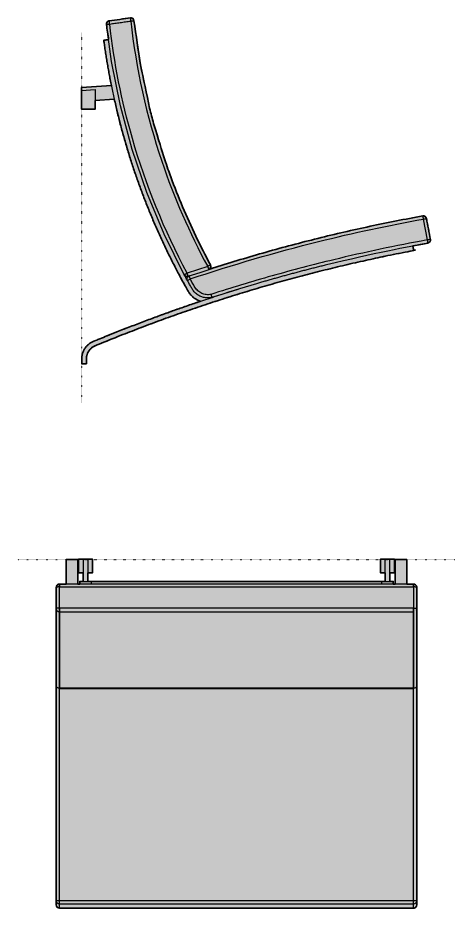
# Model space of a CAD drawing. Header units: millimetres. Extents: x 188 to 2355, y -1315 to 672.
# Drawn here: x 1409 to 2355, y -1254 to 671 of the extents above; entities that cross this region are included whole.
import ezdxf

# ---------------------------------------------------------------- set-up
doc = ezdxf.new("R2010")
doc.units = ezdxf.units.MM
doc.linetypes.add('Dots', pattern=[1, 0, -1])
doc.layers.add('Blocks', color=7, linetype='Continuous')
doc.layers.add('Blocks$Fill', color=7, linetype='Continuous', true_color=0xffffff)
for name, color, linetype, lineweight, true_color in [('Blocks$Inner', 7, 'Continuous', 25, 0x007f00), ('Blocks$Outline', 7, 'Continuous', 35, 0xff3f3f), ('Groud', 7, 'Dots', 25, 0x243775)]:
    doc.layers.add(name, color=color, linetype=linetype, lineweight=lineweight, true_color=true_color)

# ---------------------------------------------------------------- blocks, each defined once
blk = doc.blocks.new('PK26 Sofa Top')
at = {"layer": 'Blocks$Fill'}
blk.add_hatch(color=256, dxfattribs=at).paths.add_polyline_path([(780, -346.6), (780, -343.6), (780, -338.1), (780, -338), (780, -330.3), (780, -281.2), (780, -224.4), (780, -168), (780, -111.8), (780, 0), (780, 55.4), (780, 55.5), (780, 110.7), (780, 110.8), (780, 128.1), (780, 294.3), (780, 294.4), (780, 340), (780, 340.2), (780, 340.3), (780, 340.5), (780, 340.7), (779.9, 340.9), (779.9, 341), (779.9, 341.2), (779.8, 341.4), (779.8, 341.5), (779.8, 341.7), (779.7, 341.9), (779.7, 342), (779.6, 342.2), (779.6, 342.3), (779.5, 342.5), (779.4, 342.7), (779.4, 342.8), (779.3, 343), (779.2, 343.1), (779.2, 343.3), (779.1, 343.4), (779, 343.6), (778.9, 343.7), (778.8, 343.9), (778.7, 344), (778.6, 344.1), (778.5, 344.3), (778.4, 344.4), (778.3, 344.5), (778.2, 344.7), (778.1, 344.8), (777.9, 344.9), (777.8, 345), (777.7, 345.2), (777.6, 345.3), (777.4, 345.4), (777.3, 345.5), (777.1, 345.6), (777, 345.7), (776.8, 345.8), (776.6, 345.9), (776.4, 346), (776.2, 346.1), (775.9, 346.3), (775.7, 346.4), (775.4, 346.5), (774.8, 346.7), (774.6, 346.8), (774.4, 346.8), (774.2, 346.9), (773.9, 346.9), (773.7, 346.9), (773.5, 346.9), (773.2, 347), (773.1, 347), (773, 347), (773, 347), (773, 347), (773, 347), (773, 347), (758, 347), (758, 400.3), (733, 400.3), (733, 347), (729, 347), (729, 352.8), (721.5, 352.8), (721.5, 371.2), (731.5, 371.2), (731.5, 401.2), (701.5, 401.2), (701.5, 371.2), (711.5, 371.2), (711.5, 352.8), (704, 352.8), (704, 352.8), (76, 352.8), (76, 352.8), (68.5, 352.8), (68.5, 371.2), (78.5, 371.2), (78.5, 401.2), (48.5, 401.2), (48.5, 371.2), (58.5, 371.2), (58.5, 352.8), (51, 352.8), (51, 347), (47, 347), (47, 375.7), (47, 400.3), (22, 400.3), (22, 347), (7, 347), (7, 347), (7, 347), (6.9, 347), (6.8, 347), (6.5, 346.9), (6.3, 346.9), (6.1, 346.9), (5.8, 346.9), (5.6, 346.8), (5.4, 346.8), (5.2, 346.7), (4.4, 346.4), (4.1, 346.3), (3.9, 346.2), (3.8, 346.2), (3.7, 346.1), (3.6, 346.1), (3.5, 346), (3.4, 346), (3.3, 345.9), (3.2, 345.8), (3, 345.7), (2.8, 345.6), (2.7, 345.5), (2.6, 345.4), (2.4, 345.3), (2.3, 345.2), (2.2, 345), (2, 344.9), (1.9, 344.8), (1.8, 344.7), (1.7, 344.5), (1.6, 344.4), (1.5, 344.3), (1.4, 344.1), (1.3, 344), (1.2, 343.9), (1.1, 343.7), (1, 343.6), (0.9, 343.4), (0.8, 343.3), (0.8, 343.1), (0.7, 343), (0.6, 342.8), (0.6, 342.7), (0.5, 342.5), (0.4, 342.3), (0.4, 342.2), (0.3, 342), (0.3, 341.9), (0.2, 341.7), (0.2, 341.5), (0.2, 341.4), (0.1, 341.2), (0.1, 341), (0.1, 340.9), (0, 340.7), (0, 340.5), (0, 340.3), (0, 340.2), (0, 340), (0, 294.4), (0, 294.3), (0, 182.6), (0, 128.2), (0, 110.8), (0, 110.8), (0, 55.6), (0, 55.5), (0, 0.1), (0, 0), (0, -55.7), (0, -168.1), (0, -224.6), (0, -281.2), (0, -330.3), (0, -343.6), (0, -346.6), (0, -346.7), (0, -346.9), (0, -347.1), (0, -347.2), (0.1, -347.4), (0.1, -347.6), (0.1, -347.7), (0.1, -347.9), (0.2, -348.1), (0.2, -348.2), (0.3, -348.4), (0.3, -348.6), (0.4, -348.7), (0.4, -348.9), (0.5, -349), (0.5, -349.2), (0.6, -349.4), (0.7, -349.5), (0.8, -349.7), (0.8, -349.8), (0.9, -350), (1, -350.1), (1.1, -350.2), (1.2, -350.4), (1.3, -350.5), (1.4, -350.7), (1.5, -350.8), (1.6, -350.9), (1.7, -351.1), (1.8, -351.2), (1.9, -351.3), (2, -351.4), (2.2, -351.5), (2.3, -351.7), (2.4, -351.8), (2.6, -351.9), (2.7, -352), (2.8, -352.1), (3, -352.2), (3.1, -352.3), (3.3, -352.4), (3.4, -352.5), (3.6, -352.5), (3.7, -352.6), (3.9, -352.7), (4, -352.8), (4.2, -352.8), (4.3, -352.9), (4.5, -353), (4.6, -353), (4.8, -353.1), (5, -353.1), (5.1, -353.2), (5.3, -353.2), (5.5, -353.3), (5.6, -353.3), (5.8, -353.3), (6, -353.4), (6.1, -353.4), (6.3, -353.4), (6.5, -353.4), (6.7, -353.4), (6.8, -353.4), (7, -353.4), (7, -353.6), (773, -353.6), (773.4, -353.5), (773.8, -353.5), (774.2, -353.4), (774.9, -353.2), (775.5, -353), (775.8, -352.9), (775.9, -352.8), (776, -352.8), (776.1, -352.7), (776.2, -352.6), (776.4, -352.6), (776.5, -352.5), (776.6, -352.5), (776.7, -352.4), (776.7, -352.4), (776.8, -352.3), (776.9, -352.3), (777, -352.2), (777.1, -352.1), (777.2, -352), (777.3, -352), (777.4, -351.9), (777.5, -351.8), (777.6, -351.7), (777.8, -351.6), (777.9, -351.5), (777.9, -351.4), (778.1, -351.3), (778.2, -351.2), (778.3, -351.1), (778.4, -350.9), (778.5, -350.8), (778.6, -350.7), (778.7, -350.5), (778.8, -350.4), (778.9, -350.2), (779, -350.1), (779.1, -350), (779.2, -349.8), (779.2, -349.7), (779.3, -349.5), (779.4, -349.4), (779.5, -349.2), (779.5, -349), (779.6, -348.9), (779.6, -348.7), (779.7, -348.6), (779.7, -348.4), (779.8, -348.2), (779.8, -348.1), (779.9, -347.9), (779.9, -347.7), (779.9, -347.6), (779.9, -347.4), (780, -347.2), (780, -347.1), (780, -346.9), (780, -346.7)], flags=0)
at = {"layer": 'Blocks$Inner'}
for p, q in [((58.5, 401.2), (58.5, 352.8)), ((68.5, 401.2), (68.5, 352.8)), ((711.5, 352.8), (711.5, 401.2)), ((721.5, 352.8), (721.5, 401.2)), ((773, 347), (7, 347)), ((76, 352.8), (704, 352.8)), ((0, 340), (0, 294.4)), ((7, 295.4), (7, 341)), ((7, 341), (773, 341)), ((773, 341), (773, 295.4)), ((780, 294.4), (780, 340)), ((773, 295.4), (7, 295.4)), ((7, 287.5), (773, 287.5)), ((0, 202.7), (0, 128.1)), ((0, 128.1), (0, -330.3)), ((773, 122), (7, 122)), ((7, 121.1), (773, 121.1)), ((780, 128.1), (780, -330.3)), ((0, -346.6), (0, -338)), ((0, -346.6), (0, -343.6)), ((0, -344.4), (0, -346.6)), ((7, -336.8), (773, -336.8)), ((7, -353.4), (7, -344.9)), ((773, -344.9), (7, -344.9)), ((773, -353.4), (773, -344.9)), ((780, -346.6), (780, -338)), ((780, -346.6), (780, -343.6)), ((780, -344.4), (780, -346.6)), ((7, -353.4), (676.5, -353.4)), ((773, -353.4), (677.3, -353.4))]:
    blk.add_line(p, q, dxfattribs=at)
for points in [[(47, 346.9), (47, 400.3), (22, 400.3), (22, 347)], [(58.5, 371.2), (48.5, 371.2), (48.5, 401.2), (78.5, 401.2), (78.5, 371.2), (68.5, 371.2)], [(711.5, 371.2), (701.5, 371.2), (701.5, 401.2), (731.5, 401.2), (731.5, 371.2), (721.5, 371.2)], [(758, 347), (758, 400.3), (733, 400.3), (733, 347)], [(51, 347), (51, 352.8), (76, 352.8), (76, 347)], [(704, 347), (704, 352.8), (729, 352.8), (729, 347)], [(7, -353.6), (773, -353.6), (773.4, -353.5), (773.8, -353.5), (774.2, -353.4), (774.9, -353.2), (775.5, -353), (776.7, -352.4), (777.5, -351.9), (777.6, -351.7)]]:
    blk.add_lwpolyline(points, dxfattribs=at)
for points in [[(47, 375.7), (47, 366.1), (47, 356.6), (47, 347)], [(5.2, 346.7), (4, 346.3), (3.6, 346.1), (3.1, 345.8)], [(7, 347), (6.4, 347), (5.8, 346.9), (5.2, 346.7)], [(7, 345.5), (7, 346.6), (7, 347.2), (7, 347)], [(7, 347), (7, 347), (7, 347), (7, 346.7)], [(7, 346.7), (7, 346.5), (7, 346.1), (7, 345.5)], [(773, 347), (773, 347.2), (773, 346.6), (773, 345.5)], [(774.8, 346.7), (774.2, 346.9), (773.6, 347), (773, 347)], [(773, 346.7), (773, 347), (773, 347), (773, 347)], [(773, 345.5), (773, 346.1), (773, 346.6), (773, 346.7)], [(7, 341), (6.1, 341), (4.2, 340.9), (1.9, 340.7), (0.4, 340.4), (0, 340.1), (0, 340)], [(7, 345.5), (7, 345), (7, 344.3), (7, 343.5)], [(7, 343.5), (7, 344.3), (7, 345.1), (7, 345.5)], [(7, 341), (7, 341.9), (7, 342.7), (7, 343.5)], [(7, 343.5), (7, 343.1), (7, 342.3), (7, 341.4), (7, 341)], [(773, 343.5), (773, 344.3), (773, 344.9), (773, 345.5)], [(773, 345.5), (773, 345), (773, 344.2), (773, 343.4)], [(773, 341), (773, 341.4), (773, 342.3), (773, 343.1), (773, 343.5)], [(773, 343.5), (773, 342.7), (773, 341.9), (773, 341)], [(780, 340), (780, 340.1), (779.6, 340.4), (778.1, 340.7), (775.8, 340.9), (773.9, 341), (773, 341)], [(0.5, 294.8), (0.4, 294.8), (0.2, 294.7), (0.1, 294.6), (0, 294.5), (0, 294.4)], [(2, 295.1), (1.7, 295.1), (1.1, 295), (0.7, 294.9), (0.5, 294.8)], [(4.3, 295.3), (4, 295.3), (3.5, 295.3), (2.7, 295.2), (2.3, 295.2), (2, 295.1)], [(7, 295.4), (6.7, 295.4), (6.1, 295.4), (5.2, 295.4), (4.6, 295.3), (4.3, 295.3)], [(7, 295.4), (7, 294.5), (7, 293.5), (7, 292.6)], [(7, 292.6), (7, 293.5), (7, 294.5), (7, 295.4)], [(7, 290.1), (7, 290.9), (7, 291.7), (7, 292.7)], [(7, 292.6), (7, 291.7), (7, 290.9), (7, 290.1)], [(7, 288.3), (7, 288.8), (7, 289.4), (7, 290.1)], [(773, 295.4), (773.3, 295.4), (773.9, 295.4), (774.8, 295.4), (775.4, 295.3), (775.7, 295.3)], [(773, 295.4), (773, 294.5), (773, 293.5), (773, 292.6)], [(773, 292.6), (773, 293.5), (773, 294.5), (773, 295.4)], [(773, 290.1), (773, 290.9), (773, 291.7), (773, 292.6)], [(773, 292.6), (773, 291.7), (773, 290.8), (773, 290.1)], [(773, 290.1), (773, 289.4), (773, 289), (773, 288.6)], [(775.7, 295.3), (776, 295.3), (776.5, 295.3), (777.3, 295.2), (777.7, 295.2), (777.9, 295.1)], [(777.9, 295.1), (778.3, 295.1), (778.9, 295), (779.3, 294.9), (779.5, 294.8)], [(779.5, 294.8), (779.6, 294.8), (779.8, 294.7), (779.9, 294.6), (780, 294.5), (780, 294.4)], [(7, 287.5), (7, 287.6), (7, 287.9), (7, 288.3)], [(7, 122), (7, 166.2), (7, 238.9), (7, 277.2), (7, 287.5)], [(773, 288.3), (773, 287.9), (773, 287.6), (773, 287.5)], [(773, 122), (773, 166.2), (773, 238.9), (773, 277.2), (773, 287.5)], [(0, 128.1), (0, 147.9), (0, 166.1), (0, 182.6)], [(780, 182.6), (780, 166.1), (780, 147.9), (780, 128.1)], [(0, 128.2), (0, 122.4), (0, 116.6), (0, 110.8)], [(0.3, 126.5), (0.1, 127), (0, 127.6), (0, 128.1)], [(7, 121.1), (7, 121.2), (7, 121.5), (7, 122)], [(7, 122), (7, 121.5), (7, 121.2), (7, 121.1)], [(780, 128.1), (780, 127.3), (779.6, 125.7), (778.1, 123.7), (775.7, 122.3), (773.9, 122), (773, 122)], [(773, 121.1), (773, 121.2), (773, 121.5), (773, 122)], [(773, 122), (773, 121.5), (773, 121.2), (773, 121.1)], [(780, 110.8), (780, 116.6), (780, 122.4), (780, 128.1)], [(0, 110.8), (0, 92.4), (0, 74), (0, 55.6)], [(780, 55.5), (780, 74), (780, 92.4), (780, 110.7)], [(0, 55.5), (0, 37.1), (0, 18.6), (0, 0.1)], [(780, 0), (780, 18.6), (780, 37), (780, 55.4)], [(0, 0), (0, -18.6), (0, -37.1), (0, -55.7)], [(780, -55.8), (780, -37.1), (780, -18.6), (780, -0.2)], [(0, -55.8), (0, -74.4), (0, -93.1), (0, -111.8)], [(780, -111.8), (780, -93.1), (780, -74.4), (780, -55.8)], [(0, -111.8), (0, -130.5), (0, -149.3), (0, -168.2)], [(780, -168.1), (780, -149.3), (780, -130.5), (780, -111.8)], [(0, -168.1), (0, -186.8), (0, -205.7), (0, -224.6)], [(780, -224.5), (780, -205.7), (780, -186.8), (780, -168)], [(0, -224.5), (0, -243.4), (0, -262.3), (0, -281.2)], [(780, -281.2), (780, -262.3), (780, -243.3), (780, -224.4)], [(0, -338), (0, -319), (0, -300.1), (0, -281.2)], [(780, -338), (780, -319), (780, -300.1), (780, -281.2)], [(0, -338), (0, -337.9), (0.4, -337.5), (1.9, -337.1), (4.3, -336.8), (6.1, -336.8), (7, -336.8)], [(7, -344.9), (5.2, -344.9), (1.5, -343.4), (0, -339.8), (0, -338)], [(7, -344.9), (7, -344.6), (7, -342.4), (7, -338.6), (7, -336.8)], [(773, -336.8), (773.9, -336.8), (775.7, -336.8), (778.1, -337.1), (779.6, -337.5), (780, -337.9), (780, -338)], [(773, -344.9), (773, -344.6), (773, -342.4), (773, -338.6), (773, -336.8)], [(780, -338), (780, -339.8), (778.5, -343.4), (774.8, -344.9), (773, -344.9)], [(0, -346.6), (0, -348.4), (1.5, -351.9), (5.2, -353.4), (7, -353.4)], [(0, -346.6), (0, -346.6), (0, -346.6), (0, -346.6)], [(7, -353.4), (7, -353.6), (7, -353.6), (7, -353.4)], [(7, -353.4), (7, -353.6), (7, -353.6), (7, -353.4)], [(780, -346.6), (780, -348.4), (778.5, -351.9), (774.8, -353.4), (773, -353.4)], [(773, -353.4), (773, -353.6), (773, -353.6), (773, -353.4)], [(780, -346.6), (780, -346.6), (780, -346.6), (780, -346.6)]]:
    blk.add_open_spline(points, degree=3, dxfattribs=at)
for points, knots in [([(780, 340), (780, 340.5), (779.9, 341.4), (779.5, 342.7), (778.8, 343.9), (777.7, 345.3), (776.5, 346.1), (774.8, 346.7)], [46.5677663, 46.5677663, 46.5677663, 46.5677663, 46.6927663, 46.8177663, 46.9427663, 47.0677663, 47.3177663, 47.3177663, 47.3177663, 47.3177663]), ([(3.1, 345.8), (2.7, 345.5), (0.9, 344.1), (0, 341.8), (0, 340)], [1.7741011, 1.7741011, 1.7741011, 1.7741011, 1.8991011, 2.3991011, 2.3991011, 2.3991011, 2.3991011]), ([(0, 294.4), (0, 283), (0, 256), (0, 213.7), (0, 202.7)], [775, 775, 775, 775, 775.5555556, 775.6666667, 775.6666667, 775.6666667, 775.6666667]), ([(0, 294.4), (0, 293.5), (0.4, 291.7), (2.4, 288.6), (5.2, 287.5), (7, 287.5)], [47.966867, 47.966867, 47.966867, 47.966867, 48.216867, 48.466867, 48.966867, 48.966867, 48.966867, 48.966867]), ([(7, 290.1), (7, 289.4), (7, 288.2), (7, 287.6), (7, 287.5)], [-1, -1, -1, -1, -0.7500813, -0.5000813, -0.5000813, -0.5000813, -0.5000813]), ([(773, 287.5), (773, 287.6), (773, 288.2), (773, 289.4), (773, 290.1)], [-2, -2, -2, -2, -1.75, -1.5000813, -1.5000813, -1.5000813, -1.5000813]), ([(778.1, 289.7), (778.7, 290.3), (779.6, 291.8), (780, 293.5), (780, 294.4)], [0.5264771, 0.5264771, 0.5264771, 0.5264771, 0.75, 1, 1, 1, 1]), ([(780, 294.4), (780, 285.3), (780, 261), (780, 221.2), (780, 182.6)], [-1, -1, -1, -1, -0.5555556, -0.3333333, -0.3333333, -0.3333333, -0.3333333]), ([(7, 287.5), (7, 282.4), (7, 271.3), (7, 250.1), (7, 230.9), (7, 208.4), (7, 174.3), (7, 144.1), (7, 122)], [-0.500081, -0.500081, -0.500081, -0.500081, -0.250081, -0.125081, -0.000081, 0.124919, 0.249919, 0.499919, 0.499919, 0.499919, 0.499919]), ([(773, 287.5), (773, 284.9), (773, 278.7), (773, 266), (773, 250.1), (773, 224.5), (773, 184.4), (773, 144.1), (773, 122)], [814.966867, 814.966867, 814.966867, 814.966867, 815.091867, 815.216867, 815.341867, 815.466867, 815.716867, 815.966867, 815.966867, 815.966867, 815.966867]), ([(7, 122), (6.3, 122), (4.8, 122.2), (3.2, 122.9), (2, 123.8), (1.1, 124.7), (0.6, 125.6), (0.3, 126.2)], [766.8888889, 766.8888889, 766.8888889, 766.8888889, 767.0888889, 767.2888889, 767.3888889, 767.4888889, 767.6888889, 767.6888889, 767.6888889, 767.6888889]), ([(7, -336.8), (7, -317.8), (7, -279.8), (7, -223), (7, -166.5), (7, -110.1), (7, -53.9), (7, 1.9), (7, 57.6), (7, 97.3), (7, 118.4), (7, 121.2)], [1548.537789, 1548.537789, 1548.537789, 1548.537789, 1548.6489001, 1548.7600112, 1548.8711223, 1548.9822335, 1549.0933446, 1549.2044557, 1549.3155668, 1549.4266779, 1549.4432715, 1549.4432715, 1549.4432715, 1549.4432715]), ([(773, -336.8), (773, -317.8), (773, -279.8), (773, -223), (773, -166.5), (773, -110.1), (773, -53.9), (773, 1.9), (773, 57.6), (773, 97.3), (773, 118.4), (773, 121.2)], [12.537789, 12.537789, 12.537789, 12.537789, 12.6489001, 12.7600112, 12.8711223, 12.9822335, 13.0933446, 13.2044557, 13.3155668, 13.4266779, 13.4432715, 13.4432715, 13.4432715, 13.4432715])]:
    blk.add_open_spline(points, degree=3, knots=knots, dxfattribs=at)
at = {"layer": 'Blocks$Outline'}
for points in [[(47, 375.7), (47, 400.3), (22, 400.3), (22, 347)], [(68.5, 371.2), (78.5, 371.2), (78.5, 401.2), (48.5, 401.2), (48.5, 371.2), (58.5, 371.2)], [(721.5, 371.2), (731.5, 371.2), (731.5, 401.2), (701.5, 401.2), (701.5, 371.2), (711.5, 371.2)], [(758, 347), (758, 400.3), (733, 400.3), (733, 347)], [(47, 347), (47, 375.7)], [(58.5, 371.2), (58.5, 352.8)], [(68.5, 352.8), (68.5, 371.2)], [(711.5, 371.2), (711.5, 352.8)], [(721.5, 352.8), (721.5, 371.2)], [(22, 347), (7, 347)], [(51, 347), (47, 347)], [(58.5, 352.8), (51, 352.8), (51, 347)], [(76, 352.8), (76, 352.8), (68.5, 352.8)], [(704, 352.8), (76, 352.8)], [(711.5, 352.8), (704, 352.8), (704, 352.8)], [(729, 347), (729, 352.8), (721.5, 352.8)], [(733, 347), (729, 347)], [(773, 347), (758, 347)], [(0, 128.2), (0, 110.8)], [(780, 110.8), (780, 128.1)], [(0, 110.8), (0, 110.8)], [(0, 110.8), (0, 55.6)], [(780, 110.7), (780, 110.8)], [(780, 55.5), (780, 110.7)], [(0, 55.6), (0, 55.5)], [(0, 55.5), (0, 0.1)], [(780, 55.4), (780, 55.5)], [(780, 0), (780, 55.4)], [(0, 0.1), (0, 0)], [(0, 0), (0, -55.7)], [(780, -111.8), (780, 0)], [(0, -55.7), (0, -168.1)], [(780, -168), (780, -111.8)], [(0, -168.1), (0, -224.6)], [(780, -224.4), (780, -168)], [(0, -224.6), (0, -281.2)], [(780, -281.2), (780, -224.4)], [(0, -281.2), (0, -330.3)], [(780, -330.3), (780, -281.2)], [(0, -343.6), (0, -346.6)], [(780, -338), (780, -330.3)], [(780, -343.6), (780, -338.1)], [(780, -346.6), (780, -343.6)], [(7, -353.6), (773, -353.6), (773.4, -353.5), (773.8, -353.5), (774.2, -353.4), (774.9, -353.2), (775.5, -353), (775.8, -352.9)], [(776.7, -352.4), (776.7, -352.4), (776.8, -352.3)]]:
    blk.add_lwpolyline(points, dxfattribs=at)
for points, knots in [([(7, 347), (6.4, 347), (5.8, 346.9), (5.2, 346.7), (4, 346.3), (3.6, 346.1), (3.1, 345.8), (2.7, 345.5), (0.9, 344.1), (0, 341.8), (0, 340), (0, 324.8), (0, 309.6), (0, 294.4), (0, 294.4), (0, 294.4), (0, 294.3)], [1.498757, 1.498757, 1.498757, 1.498757, 1.667655, 1.667655, 1.667655, 1.774101, 1.774101, 1.774101, 1.899101, 2.399101, 2.399101, 2.399101, 47.966868, 47.966868, 47.966868, 47.97468, 47.97468, 47.97468, 47.97468]), ([(780, 294.3), (780, 294.4), (780, 294.4), (780, 294.4), (780, 309.6), (780, 324.8), (780, 340), (780, 340.5), (779.9, 341.4), (779.5, 342.7), (778.8, 343.9), (777.7, 345.3), (776.5, 346.1), (774.8, 346.7), (774.2, 346.9), (773.6, 347), (773, 347)], [0.992187, 0.992187, 0.992187, 0.992187, 0.999999, 0.999999, 0.999999, 46.567766, 46.567766, 46.567766, 46.692766, 46.817766, 46.942766, 47.067766, 47.317766, 47.317766, 47.317766, 47.486665, 47.486665, 47.486665, 47.486665]), ([(0, 294.3), (0, 282.9), (0, 255.9), (0, 213.7), (0, 202.7), (0, 196), (0, 189.3), (0, 182.6)], [775.001382, 775.001382, 775.001382, 775.001382, 775.555556, 775.666667, 775.666667, 775.666667, 795.745971, 795.745971, 795.745971, 795.745971]), ([(780, 128.1), (780, 147.9), (780, 166.1), (780, 182.6), (780, 221.2), (780, 260.9), (780, 285.2), (780, 294.3)], [0.1111852, 0.1111852, 0.1111852, 0.1111852, 0.3333333, 0.3333333, 0.3333333, 0.5555556, 0.9986184, 0.9986184, 0.9986184, 0.9986184]), ([(0, -330.3), (0, -332.9), (0, -335.4), (0, -338), (0, -339.9), (0, -341.7), (0, -343.6)], [-10.726085, -10.726085, -10.726085, -10.726085, -10.710949, -10.710949, -10.710949, -5.14455, -5.14455, -5.14455, -5.14455]), ([(780, -338.1), (780, -338.1), (780, -338.1), (780, -338), (780, -338), (780, -338), (780, -338)], [-777.55341401, -777.55341401, -777.55341401, -777.55341401, -777.53778117, -777.53778117, -777.53778117, -777.52997651, -777.52997651, -777.52997651, -777.52997651]), ([(0, -346.6), (0, -348.4), (1.5, -352), (5.2, -353.4), (7, -353.4)], [8.540707, 8.540707, 8.540707, 8.540707, 9.537789, 10.537789, 10.537789, 10.537789, 10.537789]), ([(776.8, -352.3), (777.1, -352.2), (777.5, -351.9), (779.2, -350.3), (780, -348.4), (780, -346.6)], [-3.442295, -3.442295, -3.442295, -3.442295, -3.259122, -3.17316, -2.176078, -2.176078, -2.176078, -2.176078])]:
    blk.add_open_spline(points, degree=3, knots=knots, dxfattribs=at)
for points in [[(7, 347), (7, 347), (7, 347), (7, 347)], [(7, 347), (7, 347), (7, 347), (7, 347)], [(773, 347), (773, 347), (773, 347), (773, 347)], [(773, 347), (773, 347), (773, 347), (773, 347)], [(0, 182.6), (0, 166.1), (0, 147.9), (0, 128.2)], [(7, -353.4), (7, -353.5), (7, -353.6), (7, -353.6)], [(775.8, -352.9), (776.1, -352.7), (776.4, -352.6), (776.7, -352.4)]]:
    blk.add_open_spline(points, degree=3, dxfattribs=at)
blk = doc.blocks.new('PK26 Sofa Side')
at = {"layer": 'Blocks$Fill'}
blk.add_hatch(color=256, dxfattribs=at).paths.add_polyline_path([(716.6, 290), (718.5, 280.1), (630.3, 262.2), (542.6, 242), (455.3, 219.5), (368.6, 194.8), (282.6, 167.9), (197.3, 138.7), (112.9, 107.5), (29.4, 74), (28.4, 73.6), (27.9, 73.4), (27.5, 73.2), (27, 72.9), (26.5, 72.7), (26, 72.4), (25.6, 72.1), (25.1, 71.9), (24.7, 71.6), (24.2, 71.3), (23.8, 71), (23.3, 70.6), (22.9, 70.3), (22.4, 70), (22, 69.6), (21.6, 69.3), (21.2, 68.9), (20.7, 68.6), (20.3, 68.2), (19.9, 67.8), (19.5, 67.4), (19.1, 67), (18.8, 66.6), (18.4, 66.2), (18, 65.7), (17.7, 65.3), (17.3, 64.9), (17, 64.4), (16.6, 63.9), (16.3, 63.5), (16, 63), (15.7, 62.5), (15.4, 62.1), (15.1, 61.6), (14.8, 61.1), (14.5, 60.6), (14.3, 60.1), (14, 59.6), (13.8, 59.1), (13.5, 58.6), (13.3, 58.1), (13.1, 57.5), (12.9, 57), (12.7, 56.5), (12.5, 56), (12.3, 55.4), (12.2, 54.9), (12, 54.4), (11.9, 53.9), (11.8, 53.3), (11.6, 52.8), (11.5, 52.3), (11.4, 51.7), (11.3, 51.2), (11.2, 50.7), (11.2, 50.1), (11.1, 49.6), (11.1, 49.1), (11, 48.5), (11, 48), (11, 47.5), (10.9, 46.4), (10.9, 35), (0.9, 35.5), (0.9, 46.4), (0.9, 47.8), (0.9, 48.5), (1, 49.2), (1, 49.9), (1.1, 50.6), (1.2, 51.3), (1.3, 52), (1.4, 52.7), (1.5, 53.4), (1.6, 54.1), (1.8, 54.9), (1.9, 55.6), (2.1, 56.3), (2.3, 57), (2.5, 57.7), (2.7, 58.4), (3, 59.1), (3.2, 59.8), (3.5, 60.5), (3.7, 61.2), (4, 61.9), (4.3, 62.6), (4.6, 63.3), (5, 64), (5.3, 64.6), (5.6, 65.3), (6, 66), (6.4, 66.6), (6.8, 67.3), (7.2, 67.9), (7.6, 68.6), (8, 69.2), (8.5, 69.8), (8.9, 70.4), (9.4, 71), (9.8, 71.6), (10.3, 72.2), (10.8, 72.7), (11.3, 73.3), (11.8, 73.9), (12.4, 74.4), (12.9, 74.9), (13.4, 75.4), (14, 76), (14.5, 76.4), (15.1, 76.9), (15.7, 77.4), (16.2, 77.9), (16.8, 78.3), (17.4, 78.7), (18, 79.2), (18.6, 79.6), (19.2, 80), (19.8, 80.4), (20.5, 80.7), (21.1, 81.1), (21.7, 81.5), (22.3, 81.8), (23, 82.1), (23.6, 82.4), (24.2, 82.7), (25.5, 83.3), (142.3, 129.5), (200.1, 150.6), (257.5, 170.4), (256.5, 170.7), (255.4, 171.1), (254.4, 171.6), (253.3, 172), (252.3, 172.5), (251.3, 173), (250.3, 173.5), (249.3, 174), (248.3, 174.6), (247.3, 175.2), (246.4, 175.8), (245.4, 176.5), (244.5, 177.1), (243.5, 177.8), (242.6, 178.5), (241.7, 179.2), (240.9, 180), (240, 180.7), (239.2, 181.5), (238.3, 182.3), (237.5, 183.1), (236.8, 184), (236, 184.8), (235.3, 185.7), (234.5, 186.6), (233.9, 187.5), (233.2, 188.4), (232.5, 189.3), (231.9, 190.2), (231.3, 191.2), (230.7, 192.1), (230.2, 193.1), (216.8, 217.3), (203.8, 241.8), (191.3, 266.6), (179.2, 291.6), (167.6, 316.8), (156.4, 342.3), (145.7, 368.1), (135.4, 394), (125.7, 420.1), (116.4, 446.4), (107.6, 472.9), (99.3, 499.5), (91.5, 526.3), (84.2, 553.2), (77.4, 580.2), (71.1, 607.3), (30, 604.4), (30, 586), (0, 586), (0, 626), (0.4, 626), (0, 632.4), (64.8, 636.9), (55.8, 685.7), (48.4, 734.7), (58.8, 736.1), (54.2, 769), (54.2, 769.2), (54.2, 769.3), (54.2, 769.5), (54.2, 769.7), (54.2, 769.8), (54.2, 770), (54.2, 770.2), (54.2, 770.4), (54.2, 770.5), (54.2, 770.7), (54.3, 770.9), (54.3, 771), (54.3, 771.2), (54.4, 771.4), (54.4, 771.5), (54.4, 771.7), (54.5, 771.8), (54.5, 772), (54.6, 772.2), (54.7, 772.3), (54.7, 772.5), (54.8, 772.6), (54.9, 772.8), (54.9, 772.9), (55, 773.1), (55.1, 773.2), (55.2, 773.4), (55.3, 773.5), (55.4, 773.7), (55.4, 773.8), (55.5, 773.9), (55.6, 774.1), (55.8, 774.2), (55.9, 774.3), (56, 774.5), (56.1, 774.6), (56.2, 774.7), (56.4, 774.8), (56.5, 775), (56.7, 775.1), (56.9, 775.2), (57, 775.4), (57.3, 775.5), (57.5, 775.7), (57.7, 775.8), (58, 776), (58.6, 776.3), (58.6, 776.3), (58.6, 776.3), (58.6, 776.3), (58.7, 776.3), (58.8, 776.4), (59, 776.4), (59.2, 776.5), (59.4, 776.5), (59.6, 776.6), (59.7, 776.6), (59.9, 776.7), (60.1, 776.7), (60.2, 776.7), (105.8, 783.1), (106, 783.2), (106.2, 783.2), (106.4, 783.2), (106.6, 783.2), (106.8, 783.2), (107, 783.2), (107.3, 783.2), (107.5, 783.2), (108.1, 783), (108.4, 783), (108.7, 782.9), (108.9, 782.8), (109.2, 782.7), (109.4, 782.7), (109.6, 782.6), (109.8, 782.5), (110, 782.4), (110.1, 782.3), (110.3, 782.2), (110.5, 782.2), (110.6, 782.1), (110.7, 782), (110.9, 781.9), (111, 781.8), (111.1, 781.7), (111.3, 781.6), (111.4, 781.4), (111.5, 781.3), (111.6, 781.2), (111.8, 781.1), (111.9, 781), (112, 780.8), (112.1, 780.7), (112.2, 780.6), (112.3, 780.4), (112.4, 780.3), (112.5, 780.1), (112.6, 780), (112.7, 779.9), (112.8, 779.7), (112.9, 779.5), (113, 779.4), (113, 779.2), (113.1, 779), (113.2, 778.9), (113.2, 778.7), (113.3, 778.5), (113.4, 778.3), (113.4, 778.2), (113.5, 778), (113.5, 777.8), (113.6, 777.6), (113.6, 777.4), (113.7, 777.2), (113.7, 777), (127.5, 681.7), (147.6, 587.8), (156.2, 554.9), (179.8, 478.1), (187.1, 456.2), (193.3, 439.1), (205.7, 406.6), (218.8, 374.4), (232.8, 342.5), (247.5, 311), (263, 279.8), (279.2, 249), (279.3, 248.9), (279.3, 248.7), (279.4, 248.6), (279.5, 248.4), (279.5, 248.3), (279.6, 248.2), (279.6, 248), (279.6, 247.9), (279.7, 247.7), (279.7, 247.6), (279.7, 247.4), (279.8, 247.3), (279.8, 247.1), (279.8, 247), (279.8, 246.8), (279.9, 246.7), (279.9, 246.5), (279.9, 246.4), (279.9, 246.2), (279.9, 246), (279.9, 245.9), (279.9, 245.7), (279.9, 245.6), (279.9, 245.4), (279.9, 245.3), (279.9, 245.1), (279.8, 245), (279.8, 244.8), (279.8, 244.7), (279.8, 244.5), (279.7, 244.4), (279.7, 244.2), (279.6, 244.1), (279.6, 243.9), (279.6, 243.8), (279.5, 243.6), (279.5, 243.5), (279.4, 243.4), (279.3, 243.2), (279.3, 243.1), (279.2, 242.9), (279.2, 242.8), (279.1, 242.7), (279, 242.5), (278.9, 242.4), (278.8, 242.3), (278.8, 242.1), (278.7, 242), (278.6, 241.9), (278.5, 241.8), (278.4, 241.6), (278.3, 241.5), (278.2, 241.4), (278.1, 241.3), (278, 241.2), (277.9, 241.1), (277.8, 241), (277.7, 240.9), (277.6, 240.8), (277.5, 240.7), (277.3, 240.6), (277.2, 240.5), (277.1, 240.4), (277, 240.3), (276.8, 240.1), (276.6, 240), (276.4, 239.9), (276.3, 239.8), (276.1, 239.7), (276, 239.7), (275.9, 239.6), (275.7, 239.5), (275.6, 239.5), (275.4, 239.4), (275.3, 239.4), (275.2, 239.3), (275.2, 239.1), (343.6, 260.4), (455.2, 291.9), (567.7, 319.9), (681, 344.1), (738, 354.9), (738.1, 354.9), (738.3, 354.9), (738.5, 354.9), (738.6, 354.9), (738.8, 355), (739, 355), (739.2, 355), (739.3, 355), (739.5, 355), (739.7, 354.9), (739.8, 354.9), (740, 354.9), (740.2, 354.9), (740.3, 354.9), (740.5, 354.8), (740.7, 354.8), (740.8, 354.8), (741, 354.7), (741.2, 354.7), (741.3, 354.6), (741.5, 354.6), (741.7, 354.5), (741.8, 354.5), (742, 354.4), (742.1, 354.3), (742.3, 354.2), (742.4, 354.2), (742.6, 354.1), (742.7, 354), (742.9, 353.9), (743, 353.8), (743.2, 353.7), (743.3, 353.6), (743.4, 353.5), (743.6, 353.4), (743.7, 353.3), (743.8, 353.2), (744, 353.1), (744.1, 353), (744.2, 352.9), (744.3, 352.7), (744.4, 352.6), (744.5, 352.5), (744.7, 352.3), (744.8, 352.2), (744.9, 352.1), (745, 351.9), (745.1, 351.8), (745.1, 351.6), (745.2, 351.5), (745.3, 351.3), (745.4, 351.2), (745.5, 351), (745.6, 350.9), (745.6, 350.7), (745.7, 350.6), (745.8, 350.4), (745.8, 350.3), (745.9, 350.1), (745.9, 349.9), (746, 349.8), (746, 349.6), (746, 349.4), (746.1, 349.3), (754.6, 304.3), (754.6, 304.3), (754.7, 304.1), (754.7, 303.9), (754.7, 303.8), (754.7, 303.6), (754.7, 303.4), (754.7, 303.3), (754.7, 303.1), (754.7, 302.9), (754.7, 302.7), (754.7, 302.6), (754.7, 302.4), (754.7, 302.2), (754.7, 302.1), (754.7, 301.9), (754.6, 301.7), (754.6, 301.6), (754.6, 301.4), (754.5, 301.2), (754.5, 301.1), (754.4, 300.9), (754.4, 300.7), (754.3, 300.6), (754.3, 300.4), (754.2, 300.3), (754.1, 300.1), (754.1, 299.9), (754, 299.8), (753.9, 299.6), (753.8, 299.5), (753.7, 299.3), (753.6, 299.2), (753.5, 299.1), (753.5, 299), (753.4, 298.9), (753.3, 298.7), (753.2, 298.6), (753.1, 298.5), (752.9, 298.3), (752.8, 298.2), (752.7, 298.1), (752.6, 298), (752.4, 297.9), (752.3, 297.8), (752.2, 297.6), (752, 297.5), (751.9, 297.4), (751.8, 297.3), (751.6, 297.2), (751.5, 297.2), (751.3, 297.1), (751.2, 297), (751, 296.9), (750.9, 296.8), (750.7, 296.7), (750.6, 296.7), (750.4, 296.6), (750.3, 296.5), (750.1, 296.5), (750, 296.4), (749.8, 296.3), (749.6, 296.3), (749.5, 296.2), (749.3, 296.2), (749.2, 296.1), (749, 296.1)], flags=0)
at = {"layer": 'Blocks$Inner'}
for p, q in [((60.2, 776.7), (105.8, 783.1)), ((65.4, 689), (54.2, 769)), ((58.8, 736.1), (48.4, 734.7)), ((84.6, 593), (65.4, 689)), ((68, 621.5), (67.9, 622.1)), ((71.1, 607.3), (30, 604.4)), ((110.1, 498.5), (84.6, 593)), ((141.6, 405.8), (110.1, 498.5)), ((179.2, 315.4), (141.6, 405.8)), ((739.2, 348), (747.7, 303)), ((222.5, 227.7), (179.2, 315.4)), ((716.6, 290), (718.5, 280.1)), ((273.1, 245.7), (228.7, 231)), ((274.7, 240.8), (275.2, 239.1)), ((233.2, 225.2), (230.9, 224.4)), ((0.9, 35.5), (0.9, 46.4)), ((10.9, 46.4), (10.9, 35)), ((10.9, 35), (0.9, 35.5))]:
    blk.add_line(p, q, dxfattribs=at)
for points in [[(113.7, 777), (127.5, 681.7), (147.6, 587.8), (156.2, 554.9)], [(0.4, 626), (0, 632.4), (64.8, 636.9)]]:
    blk.add_lwpolyline(points, dxfattribs=at)
blk.add_lwpolyline([(0, 626), (30, 628.6), (30, 586), (0, 586)], close=True, dxfattribs=at)
for centre, radius, start, end in [((1544.9, 935.7), 1510, 187.6486, 209.4582), ((790.2, 412.1), 543.2, 198.362, 198.381), ((273.7, 217.7), 50, 209.4582, 251.607)]:
    blk.add_arc(centre, radius, start, end, dxfattribs=at)
at = {"layer": 'Blocks$Inner', "extrusion": (0, 0, -1)}
blk.add_arc((-1549.6, 938.2), 1505.3, 331.2953, 331.8351, dxfattribs=at)
at = {"layer": 'Blocks$Inner'}
for points, knots in [([(54.2, 769), (54, 770.8), (54.8, 773.6), (56.9, 775.4), (58.6, 776.3)], [6, 6, 6, 6, 7, 7.5, 7.5, 7.5, 7.5]), ([(60.2, 776.7), (59.8, 776.6), (59.2, 776.5), (58.7, 776.3), (58.6, 776.3)], [4.9959865, 4.9959865, 4.9959865, 4.9959865, 5.1209865, 5.1527509, 5.1527509, 5.1527509, 5.1527509]), ([(106.7, 776.2), (107.7, 776.3), (109.5, 776.5), (112.6, 776.9), (113.7, 777), (113.7, 777)], [47.0198669, 47.0198669, 47.0198669, 47.0198669, 47.2698669, 47.5198669, 48.0173552, 48.0173552, 48.0173552, 48.0173552]), ([(106.7, 776.2), (118.2, 673.2), (158.7, 490.1), (233.5, 318.5), (273.1, 245.7)], [57.836383, 57.836383, 57.836383, 57.836383, 58.391939, 58.836383, 58.836383, 58.836383, 58.836383]), ([(107.5, 783.2), (109.3, 782.8), (111.8, 781.6), (113.3, 779.2), (113.7, 777)], [1.316516, 1.316516, 1.316516, 1.316516, 1.816516, 2.816516, 2.816516, 2.816516, 2.816516]), ([(54.2, 769), (54.2, 769), (55.7, 769.2), (59.4, 769.6), (61.2, 769.8)], [0.0030463, 0.0030463, 0.0030463, 0.0030463, 0.5, 1, 1, 1, 1]), ([(228.7, 231), (179.1, 323.7), (107.5, 500), (70.5, 686.2), (61.2, 769.8)], [2.995987, 2.995987, 2.995987, 2.995987, 3.551542, 3.995987, 3.995987, 3.995987, 3.995987]), ([(156.2, 554.9), (177.8, 482.8), (192.7, 438.9), (226.9, 352.6), (257.1, 289.8), (279.2, 249)], [5.8165165, 5.8165165, 5.8165165, 5.8165165, 5.9415165, 6.0665165, 6.3165165, 6.3165165, 6.3165165, 6.3165165]), ([(233.2, 225.2), (275.2, 239.1), (300.1, 247.1), (343.6, 260.5), (399.2, 276.8), (455.1, 292.1), (511.3, 306.5), (567.6, 320), (624.2, 332.6), (681, 344.3), (719, 351.4), (738, 354.9)], [168.3817555, 168.3817555, 168.3817555, 168.3817555, 168.421111, 168.5322221, 168.6433332, 168.7544443, 168.8655554, 168.9766665, 169.0877776, 169.1988888, 169.3099999, 169.3099999, 169.3099999, 169.3099999]), ([(235.4, 218.6), (326.8, 249.3), (493.5, 298), (663.3, 334.3), (739.2, 348)], [3, 3, 3, 3, 3.555556, 4, 4, 4, 4]), ([(738, 354.9), (738, 354.9), (738, 354.5), (738.3, 353), (738.7, 350.7), (739, 348.9), (739.2, 348)], [0.0027798, 0.0027798, 0.0027798, 0.0027798, 0.25, 0.5, 0.75, 1, 1, 1, 1]), ([(747.7, 303), (679.9, 290.6), (567.5, 266.8), (411.9, 226.1), (323.9, 199.4), (280.2, 185.2)], [219.097912, 219.097912, 219.097912, 219.097912, 219.526483, 219.812198, 220.097912, 220.097912, 220.097912, 220.097912]), ([(747.7, 303), (747.8, 302.6), (748, 301.8), (748.2, 300.6), (748.4, 299.5), (748.6, 298.2), (748.9, 296.6), (749, 296.1), (749, 296.1)], [46.787912, 46.787912, 46.787912, 46.787912, 46.8990231, 47.0101342, 47.1212453, 47.2323564, 47.4545787, 47.786673, 47.786673, 47.786673, 47.786673]), ([(279.2, 249), (279.2, 249), (279, 248.9), (278.3, 248.5), (277.4, 248), (276.4, 247.5), (275, 246.7), (273.7, 246), (273.1, 245.7)], [0, 0, 0, 0, 0.2, 0.4, 0.5, 0.6, 0.8, 1, 1, 1, 1]), ([(279.2, 249), (279.9, 247.5), (280.3, 244.1), (278.3, 241.2), (277, 240.3), (276.8, 240.1), (276.5, 240), (276.3, 239.8), (275.9, 239.6), (275.5, 239.5), (275.2, 239.3)], [6.316516, 6.316516, 6.316516, 6.316516, 7.316516, 8.316516, 8.316516, 8.316516, 8.493716, 8.493716, 8.493716, 8.734028, 8.734028, 8.734028, 8.734028]), ([(222.5, 227.7), (222.9, 227), (223.9, 225.7), (226, 224.4), (228.5, 223.9), (230.1, 224.1), (230.9, 224.4)], [0.9960869, 0.9960869, 0.9960869, 0.9960869, 1.2460869, 1.4960869, 1.7460869, 1.9960869, 1.9960869, 1.9960869, 1.9960869]), ([(229.3, 215.2), (228.4, 217), (227.9, 221.4), (231.1, 224.3), (233.2, 225.2)], [166.448439, 166.448439, 166.448439, 166.448439, 167.448439, 168.381756, 168.381756, 168.381756, 168.381756]), ([(229.3, 215.2), (229.3, 215.2), (230.3, 215.8), (233, 217.3), (234.6, 218.2), (235.4, 218.6)], [2, 2, 2, 2, 2.5, 2.75, 3, 3, 3, 3]), ([(281.6, 178.4), (278.7, 177.8), (272.9, 177.3), (264.2, 178.4), (255.9, 181.4), (249.7, 185.3), (245.4, 189.3), (241.5, 193.7), (237.6, 199.9), (233.6, 207.6), (230.7, 212.7), (229.3, 215.2)], [165.448439, 165.448439, 165.448439, 165.448439, 165.573439, 165.698439, 165.823439, 165.948439, 166.010939, 166.073439, 166.198439, 166.323439, 166.448439, 166.448439, 166.448439, 166.448439]), ([(230.4, 225.9), (230.3, 226.2), (230.1, 226.7), (229.9, 227.4), (229.8, 227.7)], [2.4404489, 2.4404489, 2.4404489, 2.4404489, 2.55156, 2.6626532, 2.6626532, 2.6626532, 2.6626532]), ([(235.4, 218.6), (235.1, 219.5), (234.5, 221.2), (233.8, 223.4), (233.3, 224.9), (233.2, 225.2), (233.2, 225.2)], [221.097912, 221.097912, 221.097912, 221.097912, 221.34793, 221.597947, 221.847965, 222.097912, 222.097912, 222.097912, 222.097912]), ([(280.2, 185.2), (276.9, 184.6), (270, 184.2), (261.7, 186.5), (255.7, 189.8), (250.3, 193.9), (245.1, 200.7), (240.4, 209.7), (237, 215.6), (235.4, 218.6)], [220.097912, 220.097912, 220.097912, 220.097912, 220.264579, 220.431245, 220.514579, 220.597912, 220.764579, 220.931245, 221.097912, 221.097912, 221.097912, 221.097912]), ([(280.2, 185.2), (280.3, 184.9), (280.4, 184.1), (280.6, 183.1), (280.8, 182.1), (281, 181.2), (281.2, 180.4), (281.3, 179.6), (281.5, 179.1), (281.5, 178.7), (281.6, 178.4), (281.6, 178.4), (281.6, 178.4)], [0, 0, 0, 0, 0.1, 0.2, 0.3, 0.4, 0.5, 0.6, 0.7, 0.8, 0.9, 0.996012, 0.996012, 0.996012, 0.996012])]:
    blk.add_open_spline(points, degree=3, knots=knots, dxfattribs=at)
for points, degree in [([(58.6, 776.3), (59.1, 776.5), (59.6, 776.6), (60.2, 776.7)], 3), ([(61.2, 769.8), (61.1, 770.7), (60.8, 772.5), (60.5, 774.8), (60.3, 776.4), (60.2, 776.7), (60.2, 776.7)], 3), ([(61.2, 769.8), (106.7, 776.2)], 1), ([(105.8, 783.1), (106.3, 783.2), (106.9, 783.2), (107.5, 783.2)], 3), ([(105.8, 783.1), (105.8, 783.1), (105.8, 783.1), (105.8, 782.9), (105.8, 782.7), (105.8, 782.6)], 3), ([(105.8, 782.6), (105.9, 782.5), (105.9, 782.2), (106, 781.7), (106, 781.3), (106.1, 781.1)], 3), ([(106.1, 781.1), (106.1, 780.8), (106.2, 780.1), (106.3, 779.3), (106.4, 778.9)], 3), ([(106.4, 778.9), (106.4, 778.6), (106.5, 778), (106.6, 777.1), (106.7, 776.5), (106.7, 776.2)], 3), ([(738, 354.9), (739.8, 355.2), (743.6, 354.3), (745.7, 351.1), (746.1, 349.3)], 3), ([(739.2, 348), (741, 348.3), (744.6, 349), (746.1, 349.3), (746.1, 349.3)], 3), ([(746.1, 349.3), (754.6, 304.3)], 1), ([(749, 296.1), (709.5, 288.9), (630.6, 273.2), (529.8, 249.1)], 3), ([(754.6, 304.3), (754.6, 304.3), (753.1, 304), (749.5, 303.3), (747.7, 303)], 3), ([(753.5, 299.1), (752.4, 297.5), (750.7, 296.5), (749, 296.1)], 3), ([(754.6, 304.3), (754.8, 303.4), (754.8, 301.5), (754.1, 299.8), (753.5, 299.1)], 3), ([(228.7, 231), (227.9, 230.6), (227.1, 230.2), (226.3, 229.8)], 3), ([(226.3, 229.8), (227.1, 230.2), (227.9, 230.6), (228.7, 231)], 3), ([(229.8, 227.7), (229.7, 228), (229.4, 228.7), (229.1, 229.9), (228.8, 230.6), (228.7, 231)], 3), ([(273.1, 245.7), (273.2, 245.4), (273.3, 244.8), (273.6, 243.9), (273.8, 243.4), (273.9, 243.1)], 3), ([(273.9, 243.1), (274, 242.9), (274.1, 242.5), (274.2, 242.2), (274.3, 242)], 3), ([(274.3, 242), (274.3, 241.8), (274.5, 241.4), (274.6, 241.1), (274.6, 241)], 3), ([(222.5, 227.7), (222.5, 227.7), (222.6, 227.8), (222.8, 227.9), (223, 228)], 3), ([(223, 228), (222.7, 227.8), (222.5, 227.7), (222.5, 227.7)], 3), ([(230.9, 224.4), (229.3, 223.9), (225.9, 224), (223.3, 226.3), (222.5, 227.7)], 3), ([(223, 228), (223.3, 228.1), (223.8, 228.4), (224.3, 228.7)], 3), ([(224.3, 228.7), (223.8, 228.4), (223.5, 228.2), (223.2, 228.1)], 3), ([(224.3, 228.7), (224.9, 229), (225.6, 229.4), (226.3, 229.8)], 3), ([(226.3, 229.8), (225.6, 229.4), (224.8, 228.9), (224.3, 228.7)], 3), ([(230.9, 224.4), (230.1, 224.1), (229.3, 224), (228.5, 224)], 3), ([(228.5, 224), (229.3, 224), (230.1, 224.1), (230.9, 224.4)], 3), ([(233.5, 207.6), (232.1, 210.2), (230.7, 212.8), (229.3, 215.2)], 3), ([(230.6, 225.3), (230.5, 225.5), (230.5, 225.7), (230.4, 225.9)], 3), ([(230.8, 224.8), (230.7, 224.9), (230.7, 225.1), (230.6, 225.3)], 3), ([(230.9, 224.4), (230.9, 224.4), (230.9, 224.5), (230.8, 224.6), (230.8, 224.8)], 3), ([(378.5, 208.3), (346.1, 198.7), (313.8, 188.8), (281.6, 178.4)], 3)]:
    blk.add_open_spline(points, degree=degree, dxfattribs=at)
for points, weights in [([(718.5, 280.1), (363.3, 212.6), (29.4, 74)], [1, 0.994706735079, 1]), ([(529.8, 249.1), (451.9, 229.9), (378.5, 208.3)], [1, 0.999738528335, 1]), ([(25.5, 83.3), (185.4, 149.6), (338.9, 196.4)], [1, 0.998785762472, 1]), ([(0.9, 46.4), (0.9, 73), (25.5, 83.3)], [1, 0.831944417396, 1]), ([(29.4, 74), (11, 66.4), (10.9, 46.4)], [1, 0.833217355835, 1])]:
    blk.add_rational_spline(points, weights, degree=2, dxfattribs=at)
at = {"layer": 'Blocks$Outline'}
for points in [[(0.4, 626), (0, 632.4), (64.8, 636.9)], [(30, 604.4), (30, 586), (0, 586), (0, 626)], [(0, 626), (0.4, 626)], [(71.1, 607.3), (30, 604.4)]]:
    blk.add_lwpolyline(points, dxfattribs=at)
for points, knots in [([(58.8, 736.1), (57.3, 747.1), (55.7, 758), (54.2, 769), (54, 770.8), (54.8, 773.6), (56.9, 775.4), (58.6, 776.3), (58.6, 776.3), (58.6, 776.3), (58.6, 776.3)], [5.589005, 5.589005, 5.589005, 5.589005, 6, 6, 6, 7, 7.5, 7.5, 7.5, 7.504328, 7.504328, 7.504328, 7.504328]), ([(105.8, 783.1), (106.3, 783.2), (106.9, 783.2), (107.5, 783.2), (109.3, 782.8), (111.8, 781.6), (113.3, 779.2), (113.7, 777)], [1, 1, 1, 1, 1.316516, 1.316516, 1.316516, 1.816516, 2.816516, 2.816516, 2.816516, 2.816516]), ([(113.7, 777), (118.3, 745.2), (122.9, 713.5), (127.5, 681.7), (134.2, 650.4), (140.9, 619.1), (147.6, 587.8), (150.5, 576.8), (153.3, 565.9), (156.2, 554.9), (177.8, 482.8), (192.7, 438.9), (226.9, 352.6), (257.1, 289.8), (279.2, 249), (279.9, 247.5), (280.3, 244.1), (278.3, 241.2), (277, 240.3), (276.8, 240.1), (276.5, 240), (276.3, 239.8), (275.9, 239.6), (275.5, 239.5), (275.2, 239.3)], [0.25, 0.25, 0.25, 0.25, 1.25, 1.25, 1.25, 2.25, 2.25, 2.25, 3.25, 3.25, 3.25, 3.375, 3.5, 3.75, 3.75, 3.75, 4.75, 5.75, 5.75, 5.75, 5.9272, 5.9272, 5.9272, 6.167512, 6.167512, 6.167512, 6.167512]), ([(275.2, 239.1), (282.1, 241.3), (303.6, 248.2), (343.6, 260.5), (399.2, 276.8), (455.1, 292.1), (511.3, 306.5), (567.6, 320), (624.2, 332.6), (681, 344.3), (719, 351.4), (738, 354.9), (739.8, 355.2), (743.6, 354.3), (745.7, 351.1), (746.1, 349.3), (748.9, 334.3), (751.8, 319.3), (754.6, 304.3)], [-48.711223, -48.711223, -48.711223, -48.711223, -48.692585, -48.581438, -48.470291, -48.359144, -48.247997, -48.136849, -48.025702, -47.914555, -47.803408, -47.803408, -47.803408, -46.803084, -45.802759, -45.802759, -45.802759, 0, 0, 0, 0]), ([(754.6, 304.3), (754.8, 303.4), (754.8, 301.5), (754.1, 299.8), (753.5, 299.1), (753.5, 299), (752.4, 297.5), (750.7, 296.5), (749, 296.1), (740.1, 294.5), (729.3, 292.4), (716.6, 290)], [2.001553, 2.001553, 2.001553, 2.001553, 2.25, 2.5, 2.5, 2.5, 2.514352, 3.491343, 3.491343, 3.491343, 3.715789, 3.715789, 3.715789, 3.715789])]:
    blk.add_open_spline(points, degree=3, knots=knots, dxfattribs=at)
for points in [[(58.6, 776.3), (58.6, 776.3), (58.6, 776.3), (58.7, 776.3)], [(58.7, 776.3), (59.1, 776.5), (59.6, 776.6), (60.1, 776.7)], [(60.1, 776.7), (60.1, 776.7), (60.2, 776.7), (60.2, 776.7)], [(60.2, 776.7), (75.4, 778.9), (90.6, 781), (105.8, 783.1)], [(754.6, 304.3), (754.6, 304.3), (754.6, 304.3), (754.6, 304.3)], [(275.2, 239.3), (275.2, 239.2), (275.2, 239.1), (275.2, 239.1)]]:
    blk.add_open_spline(points, degree=3, dxfattribs=at)
for points, weights, knots in [([(64.8, 636.9), (55, 685.6), (48.4, 734.7), (53.6, 735.4), (58.8, 736.1)], [0.994830241518, 0.99687392801, 1, 1, 1], [-110.033716, -110.033716, -110.033716, -10.526722, -10.526722, 0, 0, 0]), ([(257.5, 170.4), (239.5, 176.5), (230.2, 193.1), (119.9, 388.4), (71.1, 607.3)], [0.998457388332, 0.933894594317, 1, 0.986021027507, 0.993685905011], [-621.657982, -621.657982, -621.657982, -585.305349, -585.305349, -140.336222, -140.336222, -140.336222]), ([(716.6, 290), (717.6, 285), (718.5, 280.1), (363.3, 212.6), (29.4, 74), (11, 66.4), (10.9, 46.4), (10.9, 40.7), (10.9, 35), (5.9, 35.3), (0.9, 35.5), (0.9, 41), (0.9, 46.4), (0.9, 73), (25.5, 83.3), (143.2, 132.1), (257.5, 170.4)], [1, 1, 1, 0.994706735079, 1, 0.833217355835, 1, 1, 1, 1, 1, 1, 1, 0.831944417396, 1, 0.999106118215, 0.999528329249], [-10.069229, -10.069229, -10.069229, 0, 0, 720.554125, 720.554125, 755.707844, 755.707844, 767.187147, 767.187147, 777.233674, 777.233674, 788.047961, 788.047961, 835.103437, 835.103437, 1089.800729, 1089.800729, 1089.800729])]:
    blk.add_rational_spline(points, weights, degree=2, knots=knots, dxfattribs=at)

msp = doc.modelspace()

# ---------------------------------------------------------------- linework, layer by layer
at = {"layer": 'Groud'}
for points in [[(1547, 639.5), (1547, -161.9)], [(1409.5, -499.7), (2355.2, -499.7)]]:
    msp.add_lwpolyline(points, dxfattribs=at)

# ---------------------------------------------------------------- block references
at = {"layer": 'Blocks'}
for name, p in [('PK26 Sofa Side', (1547, -111.9)), ('PK26 Sofa Top', (1492.4, -900.1))]:
    msp.add_blockref(name, p, dxfattribs=at)

doc.saveas('drawing.dxf')
